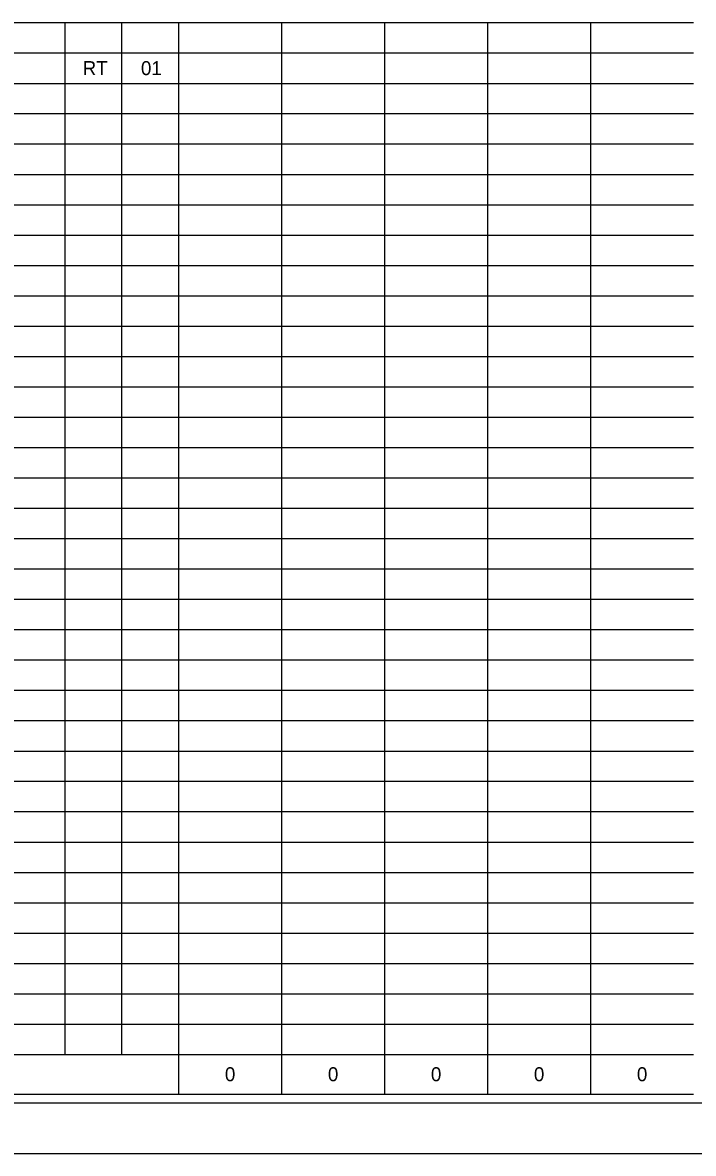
# Model space of a CAD drawing. Extents: x 0 to 34, y 0 to 22.
# Drawn here: x 8.85 to 15.54, y 0 to 11.28 of the extents above; entities that cross this region are included whole.
import ezdxf

# ---------------------------------------------------------------- set-up
doc = ezdxf.new("R2010")
doc.units = 0
for name, color, linetype in [('Default', 7, 'Continuous'), ('SH_Border', 7, 'Continuous'), ('SH_Cut_Line', 7, 'Continuous')]:
    doc.layers.add(name, color=color, linetype=linetype)

msp = doc.modelspace()

# ---------------------------------------------------------------- linework, layer by layer
at = {"layer": 'Default'}
for p, q in [((7.319, 11.283), (9.834, 11.283)), ((9.268, 11.283), (9.268, 10.98)), ((9.834, 11.283), (10.4, 11.283)), ((9.834, 11.283), (9.834, 10.98)), ((10.4, 11.283), (12.454, 11.283)), ((10.4, 11.283), (10.4, 10.98)), ((11.427, 11.283), (11.427, 10.98)), ((12.454, 11.283), (13.481, 11.283)), ((12.454, 11.283), (12.454, 10.98)), ((13.481, 11.283), (14.508, 11.283)), ((13.481, 11.283), (13.481, 10.98)), ((14.508, 11.283), (15.535, 11.283)), ((14.508, 11.283), (14.508, 10.98)), ((7.319, 10.98), (9.834, 10.98)), ((9.268, 10.98), (9.268, 10.677)), ((9.834, 10.98), (10.4, 10.98)), ((9.834, 10.98), (9.834, 10.677)), ((10.4, 10.98), (12.454, 10.98)), ((10.4, 10.98), (10.4, 10.677)), ((11.427, 10.98), (11.427, 10.677)), ((12.454, 10.98), (13.481, 10.98)), ((12.454, 10.98), (12.454, 10.677)), ((13.481, 10.98), (14.508, 10.98)), ((13.481, 10.98), (13.481, 10.677)), ((14.508, 10.98), (15.535, 10.98)), ((14.508, 10.98), (14.508, 10.677)), ((7.319, 10.677), (9.834, 10.677)), ((9.268, 10.677), (9.268, 10.375)), ((9.834, 10.677), (10.4, 10.677)), ((9.834, 10.677), (9.834, 10.375)), ((10.4, 10.677), (12.454, 10.677)), ((10.4, 10.677), (10.4, 10.375)), ((11.427, 10.677), (11.427, 10.375)), ((12.454, 10.677), (13.481, 10.677)), ((12.454, 10.677), (12.454, 10.375)), ((13.481, 10.677), (14.508, 10.677)), ((13.481, 10.677), (13.481, 10.375)), ((14.508, 10.677), (15.535, 10.677)), ((14.508, 10.677), (14.508, 10.375)), ((7.319, 10.375), (9.834, 10.375)), ((9.268, 10.375), (9.268, 10.072)), ((9.834, 10.375), (10.4, 10.375)), ((9.834, 10.375), (9.834, 10.072)), ((10.4, 10.375), (12.454, 10.375)), ((10.4, 10.375), (10.4, 10.072)), ((11.427, 10.375), (11.427, 10.072)), ((12.454, 10.375), (13.481, 10.375)), ((12.454, 10.375), (12.454, 10.072)), ((13.481, 10.375), (14.508, 10.375)), ((13.481, 10.375), (13.481, 10.072)), ((14.508, 10.375), (15.535, 10.375)), ((14.508, 10.375), (14.508, 10.072)), ((7.319, 10.072), (9.834, 10.072)), ((9.268, 10.072), (9.268, 9.769)), ((9.834, 10.072), (10.4, 10.072)), ((9.834, 10.072), (9.834, 9.769)), ((10.4, 10.072), (12.454, 10.072)), ((10.4, 10.072), (10.4, 9.769)), ((11.427, 10.072), (11.427, 9.769)), ((12.454, 10.072), (13.481, 10.072)), ((12.454, 10.072), (12.454, 9.769)), ((13.481, 10.072), (14.508, 10.072)), ((13.481, 10.072), (13.481, 9.769)), ((14.508, 10.072), (15.535, 10.072)), ((14.508, 10.072), (14.508, 9.769)), ((7.319, 9.769), (9.834, 9.769)), ((9.268, 9.769), (9.268, 9.466)), ((9.834, 9.769), (10.4, 9.769)), ((9.834, 9.769), (9.834, 9.466)), ((10.4, 9.769), (12.454, 9.769)), ((10.4, 9.769), (10.4, 9.466)), ((11.427, 9.769), (11.427, 9.466)), ((12.454, 9.769), (13.481, 9.769)), ((12.454, 9.769), (12.454, 9.466)), ((13.481, 9.769), (14.508, 9.769)), ((13.481, 9.769), (13.481, 9.466)), ((14.508, 9.769), (15.535, 9.769)), ((14.508, 9.769), (14.508, 9.466)), ((7.319, 9.466), (9.834, 9.466)), ((9.268, 9.466), (9.268, 9.163)), ((9.834, 9.466), (10.4, 9.466)), ((9.834, 9.466), (9.834, 9.163)), ((10.4, 9.466), (12.454, 9.466)), ((10.4, 9.466), (10.4, 9.163)), ((11.427, 9.466), (11.427, 9.163)), ((12.454, 9.466), (13.481, 9.466)), ((12.454, 9.466), (12.454, 9.163)), ((13.481, 9.466), (14.508, 9.466)), ((13.481, 9.466), (13.481, 9.163)), ((14.508, 9.466), (15.535, 9.466)), ((14.508, 9.466), (14.508, 9.163)), ((7.319, 9.163), (9.834, 9.163)), ((9.268, 9.163), (9.268, 8.861)), ((9.834, 9.163), (10.4, 9.163)), ((9.834, 9.163), (9.834, 8.861)), ((10.4, 9.163), (12.454, 9.163)), ((10.4, 9.163), (10.4, 8.861)), ((11.427, 9.163), (11.427, 8.861)), ((12.454, 9.163), (13.481, 9.163)), ((12.454, 9.163), (12.454, 8.861)), ((13.481, 9.163), (14.508, 9.163)), ((13.481, 9.163), (13.481, 8.861)), ((14.508, 9.163), (15.535, 9.163)), ((14.508, 9.163), (14.508, 8.861)), ((7.319, 8.861), (9.834, 8.861)), ((9.268, 8.861), (9.268, 8.558)), ((9.834, 8.861), (10.4, 8.861)), ((9.834, 8.861), (9.834, 8.558)), ((10.4, 8.861), (12.454, 8.861)), ((10.4, 8.861), (10.4, 8.558)), ((11.427, 8.861), (11.427, 8.558)), ((12.454, 8.861), (13.481, 8.861)), ((12.454, 8.861), (12.454, 8.558)), ((13.481, 8.861), (14.508, 8.861)), ((13.481, 8.861), (13.481, 8.558)), ((14.508, 8.861), (15.535, 8.861)), ((14.508, 8.861), (14.508, 8.558)), ((7.319, 8.558), (9.834, 8.558)), ((9.268, 8.558), (9.268, 8.255)), ((9.834, 8.558), (10.4, 8.558)), ((9.834, 8.558), (9.834, 8.255)), ((10.4, 8.558), (12.454, 8.558)), ((10.4, 8.558), (10.4, 8.255)), ((11.427, 8.558), (11.427, 8.255)), ((12.454, 8.558), (13.481, 8.558)), ((12.454, 8.558), (12.454, 8.255)), ((13.481, 8.558), (14.508, 8.558)), ((13.481, 8.558), (13.481, 8.255)), ((14.508, 8.558), (15.535, 8.558)), ((14.508, 8.558), (14.508, 8.255)), ((7.319, 8.255), (9.834, 8.255)), ((9.268, 8.255), (9.268, 7.952)), ((9.834, 8.255), (10.4, 8.255)), ((9.834, 8.255), (9.834, 7.952)), ((10.4, 8.255), (12.454, 8.255)), ((10.4, 8.255), (10.4, 7.952)), ((11.427, 8.255), (11.427, 7.952)), ((12.454, 8.255), (13.481, 8.255)), ((12.454, 8.255), (12.454, 7.952)), ((13.481, 8.255), (14.508, 8.255)), ((13.481, 8.255), (13.481, 7.952)), ((14.508, 8.255), (15.535, 8.255)), ((14.508, 8.255), (14.508, 7.952)), ((7.319, 7.952), (9.834, 7.952)), ((9.268, 7.952), (9.268, 7.649)), ((9.834, 7.952), (10.4, 7.952)), ((9.834, 7.952), (9.834, 7.649)), ((10.4, 7.952), (12.454, 7.952)), ((10.4, 7.952), (10.4, 7.649)), ((11.427, 7.952), (11.427, 7.649)), ((12.454, 7.952), (13.481, 7.952)), ((12.454, 7.952), (12.454, 7.649)), ((13.481, 7.952), (14.508, 7.952)), ((13.481, 7.952), (13.481, 7.649)), ((14.508, 7.952), (15.535, 7.952)), ((14.508, 7.952), (14.508, 7.649)), ((7.319, 7.649), (9.834, 7.649)), ((9.268, 7.649), (9.268, 7.346)), ((9.834, 7.649), (10.4, 7.649)), ((9.834, 7.649), (9.834, 7.346)), ((10.4, 7.649), (12.454, 7.649)), ((10.4, 7.649), (10.4, 7.346)), ((11.427, 7.649), (11.427, 7.346)), ((12.454, 7.649), (13.481, 7.649)), ((12.454, 7.649), (12.454, 7.346)), ((13.481, 7.649), (14.508, 7.649)), ((13.481, 7.649), (13.481, 7.346)), ((14.508, 7.649), (15.535, 7.649)), ((14.508, 7.649), (14.508, 7.346)), ((7.319, 7.346), (9.834, 7.346)), ((9.268, 7.346), (9.268, 7.044)), ((9.834, 7.346), (10.4, 7.346)), ((9.834, 7.346), (9.834, 7.044)), ((10.4, 7.346), (12.454, 7.346)), ((10.4, 7.346), (10.4, 7.044)), ((11.427, 7.346), (11.427, 7.044)), ((12.454, 7.346), (13.481, 7.346)), ((12.454, 7.346), (12.454, 7.044)), ((13.481, 7.346), (14.508, 7.346)), ((13.481, 7.346), (13.481, 7.044)), ((14.508, 7.346), (15.535, 7.346)), ((14.508, 7.346), (14.508, 7.044)), ((7.319, 7.044), (9.834, 7.044)), ((9.268, 7.044), (9.268, 6.741)), ((9.834, 7.044), (10.4, 7.044)), ((9.834, 7.044), (9.834, 6.741)), ((10.4, 7.044), (12.454, 7.044)), ((10.4, 7.044), (10.4, 6.741)), ((11.427, 7.044), (11.427, 6.741)), ((12.454, 7.044), (13.481, 7.044)), ((12.454, 7.044), (12.454, 6.741)), ((13.481, 7.044), (14.508, 7.044)), ((13.481, 7.044), (13.481, 6.741)), ((14.508, 7.044), (15.535, 7.044)), ((14.508, 7.044), (14.508, 6.741)), ((7.319, 6.741), (9.834, 6.741)), ((9.268, 6.741), (9.268, 6.438)), ((9.834, 6.741), (10.4, 6.741)), ((9.834, 6.741), (9.834, 6.438)), ((10.4, 6.741), (12.454, 6.741)), ((10.4, 6.741), (10.4, 6.438)), ((11.427, 6.741), (11.427, 6.438)), ((12.454, 6.741), (13.481, 6.741)), ((12.454, 6.741), (12.454, 6.438)), ((13.481, 6.741), (14.508, 6.741)), ((13.481, 6.741), (13.481, 6.438)), ((14.508, 6.741), (15.535, 6.741)), ((14.508, 6.741), (14.508, 6.438)), ((7.319, 6.438), (9.834, 6.438)), ((9.268, 6.438), (9.268, 6.135)), ((9.834, 6.438), (10.4, 6.438)), ((9.834, 6.438), (9.834, 6.135)), ((10.4, 6.438), (12.454, 6.438)), ((10.4, 6.438), (10.4, 6.135)), ((11.427, 6.438), (11.427, 6.135)), ((12.454, 6.438), (13.481, 6.438)), ((12.454, 6.438), (12.454, 6.135)), ((13.481, 6.438), (14.508, 6.438)), ((13.481, 6.438), (13.481, 6.135)), ((14.508, 6.438), (15.535, 6.438)), ((14.508, 6.438), (14.508, 6.135)), ((7.319, 6.135), (9.834, 6.135)), ((9.268, 6.135), (9.268, 5.832)), ((9.834, 6.135), (10.4, 6.135)), ((9.834, 6.135), (9.834, 5.832)), ((10.4, 6.135), (12.454, 6.135)), ((10.4, 6.135), (10.4, 5.832)), ((11.427, 6.135), (11.427, 5.832)), ((12.454, 6.135), (13.481, 6.135)), ((12.454, 6.135), (12.454, 5.832)), ((13.481, 6.135), (14.508, 6.135)), ((13.481, 6.135), (13.481, 5.832)), ((14.508, 6.135), (15.535, 6.135)), ((14.508, 6.135), (14.508, 5.832)), ((7.319, 5.832), (9.834, 5.832)), ((9.268, 5.832), (9.268, 5.529)), ((9.834, 5.832), (10.4, 5.832)), ((9.834, 5.832), (9.834, 5.529)), ((10.4, 5.832), (12.454, 5.832)), ((10.4, 5.832), (10.4, 5.529)), ((11.427, 5.832), (11.427, 5.529)), ((12.454, 5.832), (13.481, 5.832)), ((12.454, 5.832), (12.454, 5.529)), ((13.481, 5.832), (14.508, 5.832)), ((13.481, 5.832), (13.481, 5.529)), ((14.508, 5.832), (15.535, 5.832)), ((14.508, 5.832), (14.508, 5.529)), ((7.319, 5.529), (9.834, 5.529)), ((9.268, 5.529), (9.268, 5.227)), ((9.834, 5.529), (10.4, 5.529)), ((9.834, 5.529), (9.834, 5.227)), ((10.4, 5.529), (12.454, 5.529)), ((10.4, 5.529), (10.4, 5.227)), ((11.427, 5.529), (11.427, 5.227)), ((12.454, 5.529), (13.481, 5.529)), ((12.454, 5.529), (12.454, 5.227)), ((13.481, 5.529), (14.508, 5.529)), ((13.481, 5.529), (13.481, 5.227)), ((14.508, 5.529), (15.535, 5.529)), ((14.508, 5.529), (14.508, 5.227)), ((7.319, 5.227), (9.834, 5.227)), ((9.268, 5.227), (9.268, 4.924)), ((9.834, 5.227), (10.4, 5.227)), ((9.834, 5.227), (9.834, 4.924)), ((10.4, 5.227), (12.454, 5.227)), ((10.4, 5.227), (10.4, 4.924)), ((11.427, 5.227), (11.427, 4.924)), ((12.454, 5.227), (13.481, 5.227)), ((12.454, 5.227), (12.454, 4.924)), ((13.481, 5.227), (14.508, 5.227)), ((13.481, 5.227), (13.481, 4.924)), ((14.508, 5.227), (15.535, 5.227)), ((14.508, 5.227), (14.508, 4.924)), ((7.319, 4.924), (9.834, 4.924)), ((9.268, 4.924), (9.268, 4.621)), ((9.834, 4.924), (10.4, 4.924)), ((9.834, 4.924), (9.834, 4.621)), ((10.4, 4.924), (12.454, 4.924)), ((10.4, 4.924), (10.4, 4.621)), ((11.427, 4.924), (11.427, 4.621)), ((12.454, 4.924), (13.481, 4.924)), ((12.454, 4.924), (12.454, 4.621)), ((13.481, 4.924), (14.508, 4.924)), ((13.481, 4.924), (13.481, 4.621)), ((14.508, 4.924), (15.535, 4.924)), ((14.508, 4.924), (14.508, 4.621)), ((7.319, 4.621), (9.834, 4.621)), ((9.268, 4.621), (9.268, 4.318)), ((9.834, 4.621), (10.4, 4.621)), ((9.834, 4.621), (9.834, 4.318)), ((10.4, 4.621), (12.454, 4.621)), ((10.4, 4.621), (10.4, 4.318)), ((11.427, 4.621), (11.427, 4.318)), ((12.454, 4.621), (13.481, 4.621)), ((12.454, 4.621), (12.454, 4.318)), ((13.481, 4.621), (14.508, 4.621)), ((13.481, 4.621), (13.481, 4.318)), ((14.508, 4.621), (15.535, 4.621)), ((14.508, 4.621), (14.508, 4.318)), ((7.319, 4.318), (9.834, 4.318)), ((9.268, 4.318), (9.268, 4.015)), ((9.834, 4.318), (10.4, 4.318)), ((9.834, 4.318), (9.834, 4.015)), ((10.4, 4.318), (12.454, 4.318)), ((10.4, 4.318), (10.4, 4.015)), ((11.427, 4.318), (11.427, 4.015)), ((12.454, 4.318), (13.481, 4.318)), ((12.454, 4.318), (12.454, 4.015)), ((13.481, 4.318), (14.508, 4.318)), ((13.481, 4.318), (13.481, 4.015)), ((14.508, 4.318), (15.535, 4.318)), ((14.508, 4.318), (14.508, 4.015)), ((7.319, 4.015), (9.834, 4.015)), ((9.268, 4.015), (9.268, 3.713)), ((9.834, 4.015), (10.4, 4.015)), ((9.834, 4.015), (9.834, 3.713)), ((10.4, 4.015), (12.454, 4.015)), ((10.4, 4.015), (10.4, 3.713)), ((11.427, 4.015), (11.427, 3.713)), ((12.454, 4.015), (13.481, 4.015)), ((12.454, 4.015), (12.454, 3.713)), ((13.481, 4.015), (14.508, 4.015)), ((13.481, 4.015), (13.481, 3.713)), ((14.508, 4.015), (15.535, 4.015)), ((14.508, 4.015), (14.508, 3.713)), ((7.319, 3.713), (9.834, 3.713)), ((9.268, 3.713), (9.268, 3.41)), ((9.834, 3.713), (10.4, 3.713)), ((9.834, 3.713), (9.834, 3.41)), ((10.4, 3.713), (12.454, 3.713)), ((10.4, 3.713), (10.4, 3.41)), ((11.427, 3.713), (11.427, 3.41)), ((12.454, 3.713), (13.481, 3.713)), ((12.454, 3.713), (12.454, 3.41)), ((13.481, 3.713), (14.508, 3.713)), ((13.481, 3.713), (13.481, 3.41)), ((14.508, 3.713), (15.535, 3.713)), ((14.508, 3.713), (14.508, 3.41)), ((7.319, 3.41), (9.834, 3.41)), ((9.268, 3.41), (9.268, 3.107)), ((9.834, 3.41), (10.4, 3.41)), ((9.834, 3.41), (9.834, 3.107)), ((10.4, 3.41), (12.454, 3.41)), ((10.4, 3.41), (10.4, 3.107)), ((11.427, 3.41), (11.427, 3.107)), ((12.454, 3.41), (13.481, 3.41)), ((12.454, 3.41), (12.454, 3.107)), ((13.481, 3.41), (14.508, 3.41)), ((13.481, 3.41), (13.481, 3.107)), ((14.508, 3.41), (15.535, 3.41)), ((14.508, 3.41), (14.508, 3.107)), ((7.319, 3.107), (9.834, 3.107)), ((9.268, 3.107), (9.268, 2.804)), ((9.834, 3.107), (10.4, 3.107)), ((9.834, 3.107), (9.834, 2.804)), ((10.4, 3.107), (12.454, 3.107)), ((10.4, 3.107), (10.4, 2.804)), ((11.427, 3.107), (11.427, 2.804)), ((12.454, 3.107), (13.481, 3.107)), ((12.454, 3.107), (12.454, 2.804)), ((13.481, 3.107), (14.508, 3.107)), ((13.481, 3.107), (13.481, 2.804)), ((14.508, 3.107), (15.535, 3.107)), ((14.508, 3.107), (14.508, 2.804)), ((7.319, 2.804), (9.834, 2.804)), ((9.268, 2.804), (9.268, 2.501)), ((9.834, 2.804), (10.4, 2.804)), ((9.834, 2.804), (9.834, 2.501)), ((10.4, 2.804), (12.454, 2.804)), ((10.4, 2.804), (10.4, 2.501)), ((11.427, 2.804), (11.427, 2.501)), ((12.454, 2.804), (13.481, 2.804)), ((12.454, 2.804), (12.454, 2.501)), ((13.481, 2.804), (14.508, 2.804)), ((13.481, 2.804), (13.481, 2.501)), ((14.508, 2.804), (15.535, 2.804)), ((14.508, 2.804), (14.508, 2.501)), ((7.319, 2.501), (9.834, 2.501)), ((9.268, 2.501), (9.268, 2.198)), ((9.834, 2.501), (10.4, 2.501)), ((9.834, 2.501), (9.834, 2.198)), ((10.4, 2.501), (12.454, 2.501)), ((10.4, 2.501), (10.4, 2.198)), ((11.427, 2.501), (11.427, 2.198)), ((12.454, 2.501), (13.481, 2.501)), ((12.454, 2.501), (12.454, 2.198)), ((13.481, 2.501), (14.508, 2.501)), ((13.481, 2.501), (13.481, 2.198)), ((14.508, 2.501), (15.535, 2.501)), ((14.508, 2.501), (14.508, 2.198)), ((7.319, 2.198), (9.834, 2.198)), ((9.268, 2.198), (9.268, 1.896)), ((9.834, 2.198), (10.4, 2.198)), ((9.834, 2.198), (9.834, 1.896)), ((10.4, 2.198), (12.454, 2.198)), ((10.4, 2.198), (10.4, 1.896)), ((11.427, 2.198), (11.427, 1.896)), ((12.454, 2.198), (13.481, 2.198)), ((12.454, 2.198), (12.454, 1.896)), ((13.481, 2.198), (14.508, 2.198)), ((13.481, 2.198), (13.481, 1.896)), ((14.508, 2.198), (15.535, 2.198)), ((14.508, 2.198), (14.508, 1.896)), ((7.319, 1.896), (9.834, 1.896)), ((9.268, 1.896), (9.268, 1.593)), ((9.834, 1.896), (10.4, 1.896)), ((9.834, 1.896), (9.834, 1.593)), ((10.4, 1.896), (12.454, 1.896)), ((10.4, 1.896), (10.4, 1.593)), ((11.427, 1.896), (11.427, 1.593)), ((12.454, 1.896), (13.481, 1.896)), ((12.454, 1.896), (12.454, 1.593)), ((13.481, 1.896), (14.508, 1.896)), ((13.481, 1.896), (13.481, 1.593)), ((14.508, 1.896), (15.535, 1.896)), ((14.508, 1.896), (14.508, 1.593)), ((7.319, 1.593), (9.834, 1.593)), ((9.268, 1.593), (9.268, 1.29)), ((9.834, 1.593), (10.4, 1.593)), ((9.834, 1.593), (9.834, 1.29)), ((10.4, 1.593), (12.454, 1.593)), ((10.4, 1.593), (10.4, 1.29)), ((11.427, 1.593), (11.427, 1.29)), ((12.454, 1.593), (13.481, 1.593)), ((12.454, 1.593), (12.454, 1.29)), ((13.481, 1.593), (14.508, 1.593)), ((13.481, 1.593), (13.481, 1.29)), ((14.508, 1.593), (15.535, 1.593)), ((14.508, 1.593), (14.508, 1.29)), ((7.319, 1.29), (9.834, 1.29)), ((9.268, 1.29), (9.268, 0.987)), ((9.834, 1.29), (10.4, 1.29)), ((9.834, 1.29), (9.834, 0.987)), ((10.4, 1.29), (12.454, 1.29)), ((10.4, 1.29), (10.4, 0.987)), ((11.427, 1.29), (11.427, 0.987)), ((12.454, 1.29), (13.481, 1.29)), ((12.454, 1.29), (12.454, 0.987)), ((13.481, 1.29), (14.508, 1.29)), ((13.481, 1.29), (13.481, 0.987)), ((14.508, 1.29), (15.535, 1.29)), ((14.508, 1.29), (14.508, 0.987)), ((7.319, 0.987), (9.834, 0.987)), ((9.834, 0.987), (10.4, 0.987)), ((10.4, 0.987), (12.454, 0.987)), ((10.4, 0.987), (10.4, 0.592)), ((11.427, 0.987), (11.427, 0.592)), ((12.454, 0.987), (13.481, 0.987)), ((12.454, 0.987), (12.454, 0.592)), ((13.481, 0.987), (14.508, 0.987)), ((13.481, 0.987), (13.481, 0.592)), ((14.508, 0.987), (15.535, 0.987)), ((14.508, 0.987), (14.508, 0.592)), ((7.319, 0.592), (9.834, 0.592)), ((9.834, 0.592), (10.4, 0.592)), ((10.4, 0.592), (12.454, 0.592)), ((12.454, 0.592), (13.481, 0.592)), ((13.481, 0.592), (14.508, 0.592)), ((14.508, 0.592), (15.535, 0.592))]:
    msp.add_line(p, q, dxfattribs=at)
at = {"layer": 'SH_Border'}
msp.add_lwpolyline([(1.5, 21.5), (33.5, 21.5), (33.5, 0.5), (1.5, 0.5)], close=True, dxfattribs=at)
at = {"layer": 'SH_Cut_Line'}
msp.add_lwpolyline([(0, 0), (34, 0), (34, 22), (0, 22)], close=True, dxfattribs=at)

# ---------------------------------------------------------------- texts
at = {"layer": 'Default'}
for s, height, p in [('RT', 0.1399, (9.446, 10.759)), ('01', 0.1399, (10.027, 10.759)), ('0', 0.14, (10.864, 0.72)), ('0', 0.14, (11.891, 0.72)), ('0', 0.14, (12.918, 0.72)), ('0', 0.14, (13.945, 0.72)), ('0', 0.14, (14.972, 0.72))]:
    msp.add_text(s, height=height, dxfattribs=at).set_placement(p)

doc.saveas('drawing.dxf')
